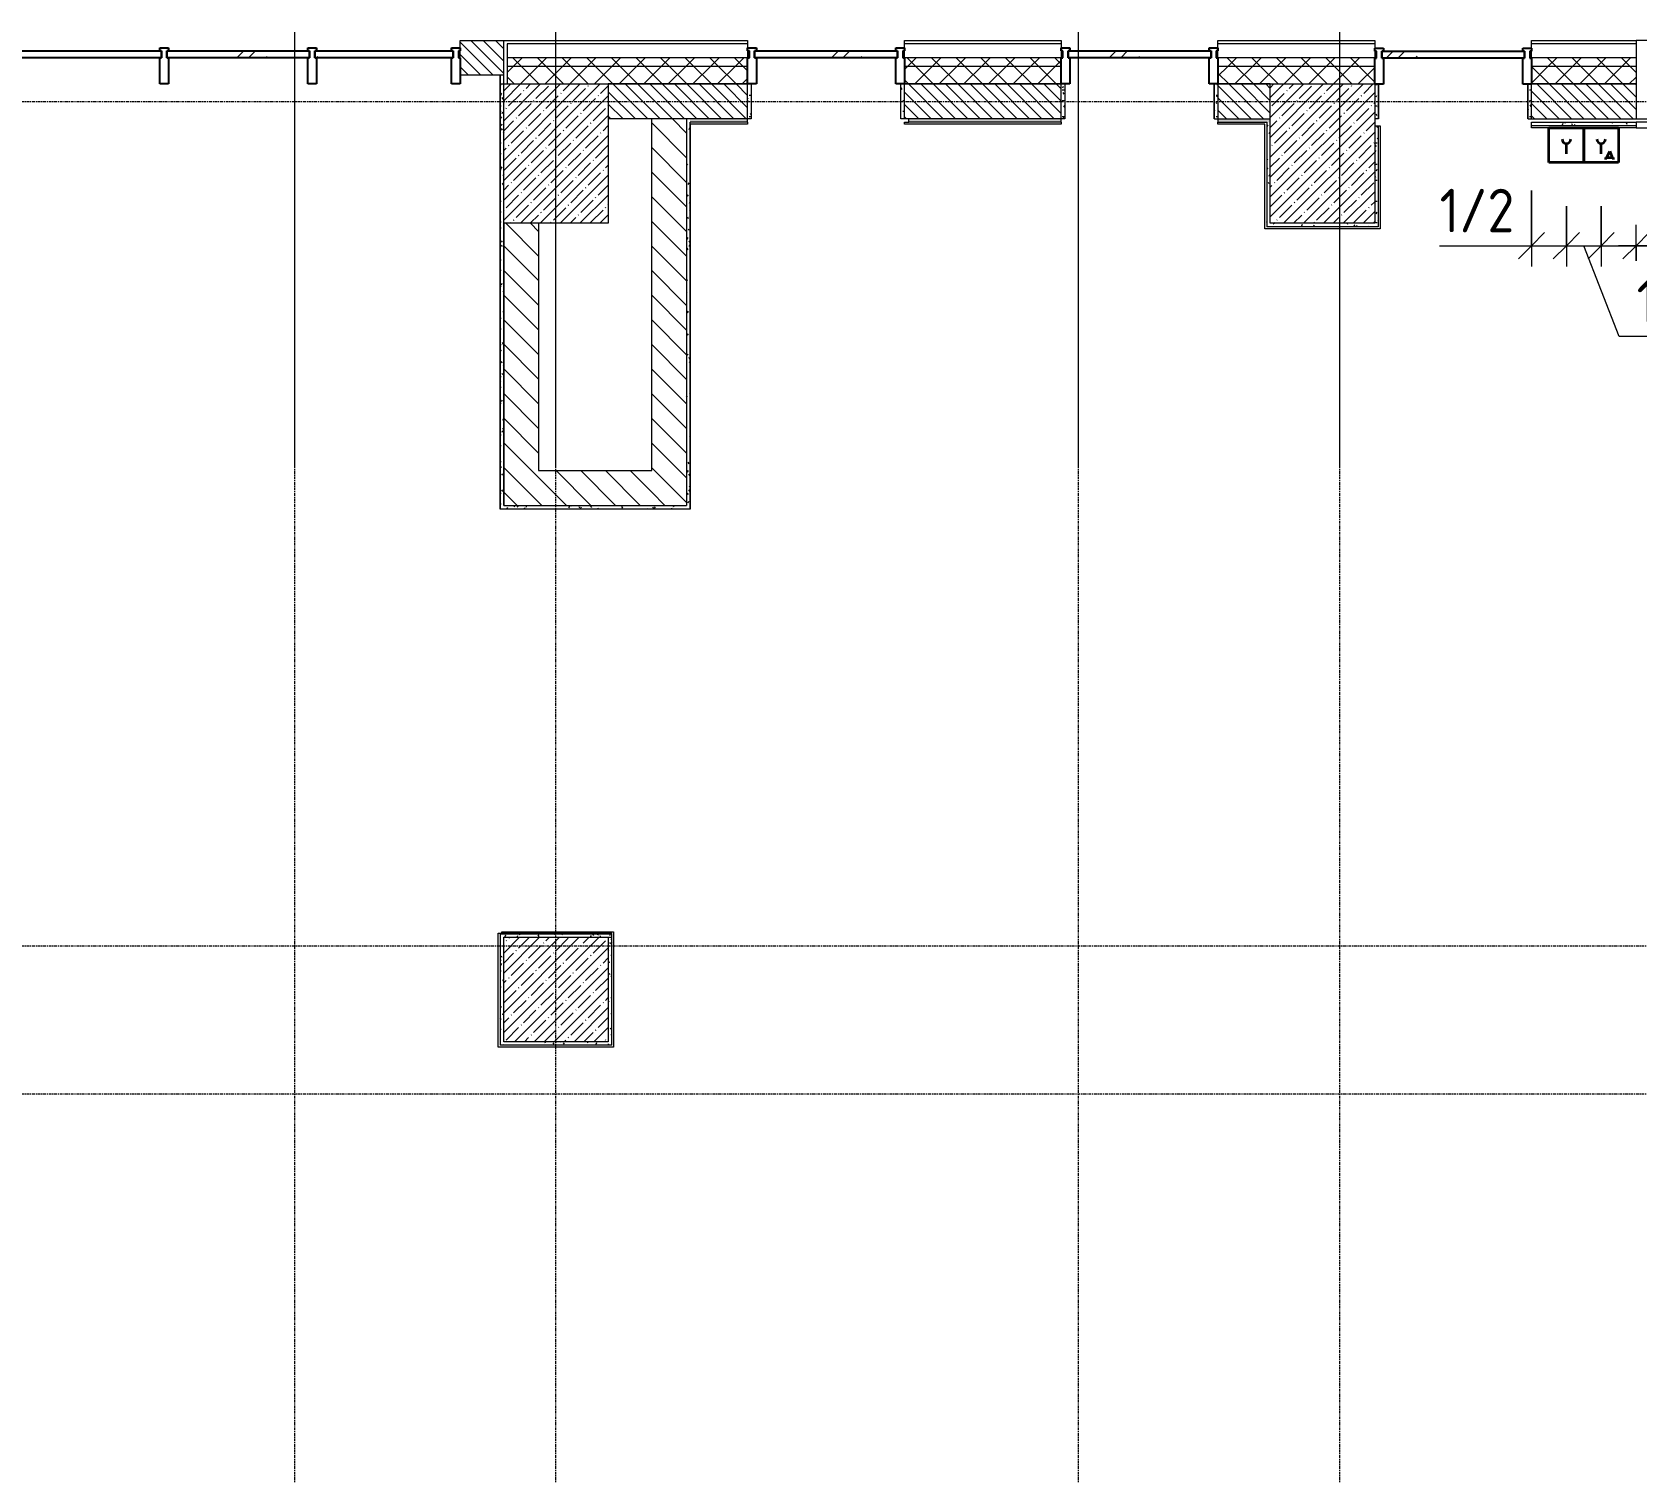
# Model space of a CAD drawing. Header units: millimetres. Extents: x 1311 to 195818, y -8553 to 29000.
# Drawn here: x 20448 to 29661, y 19124 to 27398 of the extents above; entities that cross this region are included whole.
import ezdxf

# ---------------------------------------------------------------- set-up
doc = ezdxf.new("R2010")
doc.units = ezdxf.units.MM
doc.linetypes.add('Осевая', pattern=[31.75, 6.35, -4.7625, 15.875, -4.7625])
for name, color, linetype, lineweight in [('A-ANNO-DIMS', 7, 'Continuous', 9), ('A-ANNO-DIMS-100', 7, 'Continuous', 9), ('A-DETL-5', 7, 'Continuous', 35), ('A-GLAZ-CURT', 7, 'Continuous', 9), ('A-GLAZ-CURT-1', 7, 'Continuous', 25), ('A-GLAZ-CWMG', 7, 'Continuous', 9), ('A-GLAZ-CWMG-1', 7, 'Continuous', 25), ('A-WALL', 7, 'Continuous', 9), ('I-WALL', 7, 'Continuous', 9), ('S-COLS', 7, 'Continuous', 9), ('Оси', 7, 'Continuous', 9), ('Оси-2', 7, 'Осевая', 9)]:
    doc.layers.add(name, color=color, linetype=linetype, lineweight=lineweight)
for name, color, linetype, lineweight, true_color in [('A-WALL-1', 7, 'Continuous', 9, 0x3c3c3c), ('A-WALL-2', 7, 'Continuous', 9, 0x535353), ('A-WALL-FNSH-1', 7, 'Continuous', 9, 0x3c3c3c), ('I-WALL-1', 7, 'Continuous', 9, 0x535353), ('S-COLS-1', 9, 'Continuous', 9, 0x808080), ('S-COLS-2', 7, 'Continuous', 9, 0x3c3c3c)]:
    doc.layers.add(name, color=color, linetype=linetype, lineweight=lineweight, true_color=true_color)
doc.styles.add('ISOCPEUR', font='isocpeur.ttf', dxfattribs={"width": 0.9, "height": 250})
doc.dimstyles.new('ISO-2_5_0_9К_БОЛЬШОЙ_1', dxfattribs={"dimscale": 304.8, "dimtxt": 248.995294, "dimasz": 0.492126, "dimexe": 0.393701, "dimexo": 0.984252, "dimgap": 0, "dimtad": 1, "dimdec": 0, "dimrnd": 10, "dimzin": 0, "dimdsep": 46, "dimtxsty": 'ISOCPEUR', "dimblk1": 'OBLIQUE', "dimblk2": 'OBLIQUE', "dimsah": 1, "dimcen": 0.09, "dimdle": 0.393701, "dimazin": 0, "dimtfac": 1, "dimtdec": 4, "dimtix": 1, "dimtmove": 1, "dimatfit": 3, "dimfxl": 1, "dimtvp": 1, "dimtolj": 1, "dimtzin": 0, "dimarcsym": 2})
pattern_1 = [(135, (9445.765, 0), (-35.35534, -35.35534), [])]
pattern_2 = [(135, (9445.76, 0), (-70.71068, -70.71068), [])]
pattern_3 = [(45, (9445.76, 0), (-70.71068, 70.71068), []), (135, (9445.76, 0), (-70.71068, -70.71068), [])]
pattern_4 = [(0, (9445.765, 0), (121.92, 30.48), [10.058, -81.382, 10.058, -81.382, -487.68]), (0, (9445.765, 0), (121.92, 30.48), [-182.88, 10.058, -172.822, 10.058, -81.382, -213.36]), (0, (9445.765, 0), (121.92, 30.48), [-457.2, 10.058, -50.902, 10.058, -142.342]), (120, (9491.485, 15.24), (-87.356454, 90.345817), [10.058, -81.382, 10.058, -81.382, -487.68]), (120, (9491.485, 15.24), (-87.356454, 90.345817), [-182.88, 10.058, -172.822, 10.058, -81.382, -213.36]), (120, (9491.485, 15.24), (-87.356454, 90.345817), [-457.2, 10.058, -50.902, 10.058, -142.342]), (240, (9506.725, 76.2), (-34.563546, -120.825817), [10.058, -81.382, 10.058, -81.382, -487.68]), (240, (9506.725, 76.2), (-34.563546, -120.825817), [-182.88, 10.058, -172.822, 10.058, -81.382, -213.36]), (240, (9506.725, 76.2), (-34.563546, -120.825817), [-457.2, 10.058, -50.902, 10.058, -142.342])]

# ---------------------------------------------------------------- blocks, each defined once
blk = doc.blocks.new('BSC_Колонна _Прямоугольная - 600х800-24078684-Сводный план потолков 1 этажа в осях 1-12')
at = {"layer": 'S-COLS-1'}
h = blk.add_hatch(dxfattribs=at)
h.set_pattern_fill('FP_5', color=256, style=0, pattern_type=2)
h.set_pattern_definition([(45, (-14010, -26700), (-57.02463, 57.02463), []), (45, (-13952.975, -26700), (-57.02463, 57.02463), [100.806, -20.161, 3.353, -16.808])])
h.paths.add_polyline_path([(300, -400), (300, 400), (-300, 400), (-300, -400)])
at = {"layer": 'S-COLS-2'}
for p, q in [((-300, 400), (300, 400)), ((-300, -400), (-300, 400)), ((300, 400), (300, -400)), ((300, -400), (-300, -400))]:
    blk.add_line(p, q, dxfattribs=at)
blk = doc.blocks.new('BSC_Колонна _Прямоугольная - 600х600-V4-Сводный план потолков 1 этажа в осях 1-12')
at = {"layer": 'S-COLS-1'}
h = blk.add_hatch(dxfattribs=at)
h.set_pattern_fill('FP_9', color=256, style=0, pattern_type=2)
h.set_pattern_definition([(45, (-14010, -21900), (-57.02463, 57.02463), []), (45, (-13952.975, -21900), (-57.02463, 57.02463), [100.806, -20.161, 3.353, -16.808])])
h.paths.add_polyline_path([(300, -300), (300, 300), (-300, 300), (-300, -300)])
at = {"layer": 'S-COLS-2'}
for p, q in [((-300, 300), (300, 300)), ((-300, -300), (-300, 300)), ((300, 300), (300, -300)), ((300, -300), (-300, -300))]:
    blk.add_line(p, q, dxfattribs=at)
blk = doc.blocks.new('Системная панель - Стекло - 40мм-22856102-Сводный план потолков 1 этажа в осях 1-12')
at = {"layer": 'A-GLAZ-CURT'}
h = blk.add_hatch(dxfattribs=at)
h.set_pattern_fill('FP_13', color=256, style=0, pattern_type=2)
h.set_pattern_definition([(45, (-17460.26, -27190), (-282.8427, 282.8427), [200, -600]), (45, (-17660.26, -27290), (-282.8427, 282.8427), [600, -200]), (45, (-17260.26, -27390), (-282.8427, 282.8427), [200, -600])])
h.paths.add_polyline_path([(410, -40), (410, 0), (-410, 0), (-410, -40), (-311.6, -40)])
at = {"layer": 'A-GLAZ-CURT-1'}
for p, q in [((-410, -40), (-410, 0)), ((-410, 0), (410, 0)), ((410, 0), (410, -40)), ((410, -40), (-410, -40))]:
    blk.add_line(p, q, dxfattribs=at)
blk = doc.blocks.new('Прямоугольный импост - Импост структурный с накладкой - 190мм-22856094-Сводный план потолков 1 этажа в осях 1-12')
at = {"layer": 'A-GLAZ-CWMG-1'}
for p, q in [((0, 190), (-50, 190)), ((-50, 190), (-50, 40)), ((0, 40), (0, 190)), ((-50, 40), (-40, 40)), ((-40, 0), (-50, 0)), ((-50, 0), (-50, -17)), ((-40, 40), (-40, 0)), ((-10, 0), (-10, 40)), ((-10, 40), (0, 40)), ((0, 0), (-10, 0)), ((0, -17), (0, 0)), ((-50, -17), (0, -17))]:
    blk.add_line(p, q, dxfattribs=at)
blk = doc.blocks.new('Системная панель - Стекло - 40мм-V8-Сводный план потолков 1 этажа в осях 1-12')
at = {"layer": 'A-GLAZ-CURT'}
h = blk.add_hatch(dxfattribs=at)
h.set_pattern_fill('FP_14', color=256, style=0, pattern_type=2)
h.set_pattern_definition([(45, (-19260.26, -27188.3), (-282.8427, 282.8427), [200, -600]), (45, (-19460.26, -27288.3), (-282.8427, 282.8427), [600, -200]), (45, (-19060.26, -27388.3), (-282.8427, 282.8427), [200, -600])])
h.paths.add_polyline_path([(410, -40), (410, 0), (-410, 0), (-410, -40)])
at = {"layer": 'A-GLAZ-CURT-1'}
for p, q in [((-410, -40), (-410, 0)), ((-410, 0), (410, 0)), ((410, 0), (410, -40)), ((410, -40), (-410, -40))]:
    blk.add_line(p, q, dxfattribs=at)
blk = doc.blocks.new('Прямоугольный импост - Импост структурный с накладкой - 190мм-V9-Сводный план потолков 1 этажа в осях 1-12')
at = {"layer": 'A-GLAZ-CWMG-1'}
for p, q in [((0, 190), (-50, 190)), ((-50, 190), (-50, 40)), ((0, 40), (0, 190)), ((-50, 40), (-40, 40)), ((-40, 0), (-50, 0)), ((-50, 0), (-50, -17)), ((-40, 40), (-40, 0)), ((-10, 0), (-10, 40)), ((-10, 40), (0, 40)), ((0, 0), (-10, 0)), ((0, -17), (0, 0)), ((-50, -17), (0, -17))]:
    blk.add_line(p, q, dxfattribs=at)
blk = doc.blocks.new('Системная панель - Стекло - 40мм-22856068-Сводный план потолков 1 этажа в осях 1-12')
at = {"layer": 'A-GLAZ-CURT'}
h = blk.add_hatch(dxfattribs=at)
h.set_pattern_fill('FP_26', color=256, style=0, pattern_type=2)
h.set_pattern_definition([(45, (-11435.13, -27190), (-282.8427, 282.8427), [200, -600]), (45, (-11635.13, -27290), (-282.8427, 282.8427), [600, -200]), (45, (-11235.13, -27390), (-282.8427, 282.8427), [200, -600])])
h.paths.add_polyline_path([(410.1, -40), (410.1, 0), (-410.1, 0), (-410.1, -40)])
at = {"layer": 'A-GLAZ-CURT-1'}
for p, q in [((-410.1, -40), (-410.1, 0)), ((-410.1, 0), (410.1, 0)), ((410.1, -40), (-410.1, -40)), ((410.1, 0), (410.1, -40))]:
    blk.add_line(p, q, dxfattribs=at)
blk = doc.blocks.new('Системная панель - Стекло - 40мм-V13-Сводный план потолков 1 этажа в осях 1-12')
at = {"layer": 'A-GLAZ-CURT'}
h = blk.add_hatch(dxfattribs=at)
h.set_pattern_fill('FP_27', color=256, style=0, pattern_type=2)
h.set_pattern_definition([(45, (-12285.26, -27190), (-282.8427, 282.8427), [200, -600]), (45, (-12485.26, -27290), (-282.8427, 282.8427), [600, -200]), (45, (-12085.26, -27390), (-282.8427, 282.8427), [200, -600])])
h.paths.add_polyline_path([(410, -40), (410, 0), (-410, 0), (-410, -40)])
at = {"layer": 'A-GLAZ-CURT-1'}
for p, q in [((-410, -40), (-410, 0)), ((-410, 0), (410, 0)), ((410, -40), (-410, -40)), ((410, 0), (410, -40))]:
    blk.add_line(p, q, dxfattribs=at)
blk = doc.blocks.new('Системная панель - Стекло - 40мм-V14-Сводный план потолков 1 этажа в осях 1-12')
at = {"layer": 'A-GLAZ-CURT'}
h = blk.add_hatch(dxfattribs=at)
h.set_pattern_fill('FP_28', color=256, style=0, pattern_type=2)
h.set_pattern_definition([(45, (-13122.76, -27190), (-282.8427, 282.8427), [200, -600]), (45, (-13322.76, -27290), (-282.8427, 282.8427), [600, -200]), (45, (-12922.76, -27390), (-282.8427, 282.8427), [200, -600])])
h.paths.add_polyline_path([(-397.5, -40), (397.5, -40), (397.5, 0), (-397.5, 0)])
at = {"layer": 'A-GLAZ-CURT-1'}
for p, q in [((-397.5, -40), (-397.5, 0)), ((-397.5, 0), (397.5, 0)), ((397.5, 0), (397.5, -40)), ((397.5, -40), (-397.5, -40))]:
    blk.add_line(p, q, dxfattribs=at)
blk = doc.blocks.new('Прямоугольный импост - Импост структурный с накладкой - 190мм-20153711-Сводный план потолков 1 этажа в осях 1-12')
at = {"layer": 'A-GLAZ-CWMG-1'}
for p, q in [((0, 190), (-50, 190)), ((-50, 190), (-50, 40)), ((0, 40), (0, 190)), ((-50, 40), (-40, 40)), ((-40, 0), (-50, 0)), ((-50, 0), (-50, -17)), ((-40, 40), (-40, 0)), ((-10, 0), (-10, 40)), ((-10, 40), (0, 40)), ((0, 0), (-10, 0)), ((0, -17), (0, 0)), ((-50, -17), (0, -17))]:
    blk.add_line(p, q, dxfattribs=at)
blk = doc.blocks.new('Прямоугольный импост - Импост структурный с накладкой - 190мм-20153693-Сводный план потолков 1 этажа в осях 1-12')
at = {"layer": 'A-GLAZ-CWMG-1'}
for p, q in [((25, 190), (-25, 190)), ((-25, 190), (-25, 40)), ((25, 40), (25, 190)), ((-25, 40), (-15, 40)), ((-15, 0), (-25, 0)), ((-25, 0), (-25, -17)), ((-15, 40), (-15, 0)), ((15, 0), (15, 40)), ((15, 40), (25, 40)), ((25, 0), (15, 0)), ((25, -17), (25, 0)), ((-25, -17), (25, -17))]:
    blk.add_line(p, q, dxfattribs=at)
blk = doc.blocks.new('Прямоугольный импост - Импост структурный с накладкой - 190мм-22856098-Сводный план потолков 1 этажа в осях 1-12')
at = {"layer": 'A-GLAZ-CWMG-1'}
for p, q in [((-50, 40), (-50, 190)), ((-50, 190), (0, 190)), ((0, 190), (0, 40)), ((-40, 40), (-50, 40)), ((-50, 0), (-40, 0)), ((-50, -17), (-50, 0)), ((-40, 0), (-40, 40)), ((0, 40), (-10, 40)), ((-10, 40), (-10, 0)), ((-10, 0), (0, 0)), ((0, 0), (0, -17)), ((0, -17), (-50, -17))]:
    blk.add_line(p, q, dxfattribs=at)
blk = doc.blocks.new('Прямоугольный импост - Импост структурный с накладкой - 190мм-V25-Сводный план потолков 1 этажа в осях 1-12')
at = {"layer": 'A-GLAZ-CWMG-1'}
for p, q in [((-50, 40), (-50, 190)), ((-50, 190), (0, 190)), ((0, 188.3), (0, 40)), ((-40, 40), (-50, 40)), ((-50, 0), (-40, 0)), ((-50, -17), (-50, 0)), ((-40, 0), (-40, 40)), ((0, 40), (-10, 40)), ((-10, 40), (-10, 0)), ((-10, 0), (0, 0)), ((0, 0), (0, -17)), ((0, -17), (-50, -17))]:
    blk.add_line(p, q, dxfattribs=at)
blk = doc.blocks.new('BSC_Колонна _Прямоугольная - 600х800-V47-Сводный план потолков 1 этажа в осях 1-12')
at = {"layer": 'S-COLS-1'}
h = blk.add_hatch(dxfattribs=at)
h.set_pattern_fill('FP_69', color=256, style=0, pattern_type=2)
h.set_pattern_definition([(45, (-18410.26, -26700), (-57.02463, 57.02463), []), (45, (-18353.23, -26700), (-57.02463, 57.02463), [100.806, -20.161, 3.353, -16.808])])
h.paths.add_polyline_path([(-93.7, -400), (300, -400), (300, 400), (-300, 400), (-300, -400)])
at = {"layer": 'S-COLS-2'}
for p, q in [((-300, 400), (300, 400)), ((-300, -400), (-300, 400)), ((300, 400), (300, -400)), ((300, -400), (-300, -400))]:
    blk.add_line(p, q, dxfattribs=at)
blk = doc.blocks.new('Системная панель - Стекло - 40мм-V57-Сводный план потолков 1 этажа в осях 1-12')
at = {"layer": 'A-GLAZ-CURT'}
h = blk.add_hatch(dxfattribs=at)
h.set_pattern_fill('FP_78', color=256, style=0, pattern_type=2)
h.set_pattern_definition([(45, (-15660.26, -27190), (-282.8427, 282.8427), [200, -600]), (45, (-15860.26, -27290), (-282.8427, 282.8427), [600, -200]), (45, (-15460.26, -27390), (-282.8427, 282.8427), [200, -600])])
h.paths.add_polyline_path([(410, -40), (410, 0), (-410, 0), (-410, -40), (220.6, -40)])
at = {"layer": 'A-GLAZ-CURT-1'}
for p, q in [((-410, -40), (-410, 0)), ((-410, 0), (410, 0)), ((410, 0), (410, -40)), ((410, -40), (-410, -40))]:
    blk.add_line(p, q, dxfattribs=at)
blk = doc.blocks.new('DIMBLOCK76-Сводный план потолков 1 этажа в осях 1-12')
at = {"layer": 'A-ANNO-DIMS-100'}
for p, q in [((29056, 26488.3), (29056, 26051.5)), ((29056, 26171.5), (29056, 26488.3)), ((29255.9, 26399), (29255.9, 26051.5)), ((29255.9, 26171.5), (29255.9, 26399)), ((28528.5, 26171.5), (29059.4, 26171.5)), ((28936, 26171.5), (29255.9, 26171.5)), ((29059.4, 26171.5), (29156, 26171.5))]:
    blk.add_line(p, q, dxfattribs=at)
at = {"layer": 'A-ANNO-DIMS-100', "lineweight": 20}
for p, q in [((29056, 26171.5), (28981, 26096.5)), ((29056, 26171.5), (29131, 26246.5)), ((29255.9, 26171.5), (29180.9, 26096.5)), ((29255.9, 26171.5), (29330.9, 26246.5))]:
    blk.add_line(p, q, dxfattribs=at)
at = {"layer": 'A-ANNO-DIMS-100', "color": 0, "insert": (28528.5, 26498.2), "char_height": 250, "width": 517.144, "attachment_point": 1, "line_spacing_factor": 1.149209, "style": 'ISOCPEUR'}
blk.add_mtext('1/2', dxfattribs=at)
blk = doc.blocks.new('_Oblique')
at = {"color": 0, "linetype": 'ByBlock', "lineweight": -2}
blk.add_line((-0.5, -0.5), (0.5, 0.5), dxfattribs=at)
blk = doc.blocks.new('DIMBLOCK77-Сводный план потолков 1 этажа в осях 1-12')
at = {"layer": 'A-ANNO-DIMS-100'}
for p, q in [((29255.9, 26399), (29255.9, 26051.5)), ((29255.9, 26171.5), (29255.9, 26399)), ((29455.9, 26399), (29455.9, 26051.5)), ((29455.9, 26171.5), (29455.9, 26399)), ((29255.9, 26171.5), (29455.9, 26171.5)), ((29559.6, 25650.6), (29355.9, 26171.5)), ((30090.6, 25650.6), (29559.6, 25650.6))]:
    blk.add_line(p, q, dxfattribs=at)
at = {"layer": 'A-ANNO-DIMS-100', "lineweight": 20}
for p, q in [((29255.9, 26171.5), (29180.9, 26096.5)), ((29255.9, 26171.5), (29330.9, 26246.5)), ((29455.9, 26171.5), (29380.9, 26096.5)), ((29455.9, 26171.5), (29530.9, 26246.5))]:
    blk.add_line(p, q, dxfattribs=at)
at = {"layer": 'A-ANNO-DIMS-100', "color": 0, "insert": (29659.6, 25977.2), "char_height": 250, "width": 517.144, "attachment_point": 1, "line_spacing_factor": 1.149209, "style": 'ISOCPEUR'}
blk.add_mtext('1/2', dxfattribs=at)
blk = doc.blocks.new('DIMBLOCK78-Сводный план потолков 1 этажа в осях 1-12')
at = {"layer": 'A-ANNO-DIMS-100'}
for p, q in [((29455.9, 26399), (29455.9, 26051.5)), ((29455.9, 26171.5), (29455.9, 26399)), ((29655.8, 26085), (29655.8, 26291.5)), ((29455.9, 26171.5), (29775.8, 26171.5)), ((29691.1, 26171.5), (29555.8, 26171.5)), ((29655.8, 26171.5), (29655.8, 26085)), ((30222, 26171.5), (29691.1, 26171.5))]:
    blk.add_line(p, q, dxfattribs=at)
at = {"layer": 'A-ANNO-DIMS-100', "lineweight": 20}
for p, q in [((29455.9, 26171.5), (29380.9, 26096.5)), ((29455.9, 26171.5), (29530.9, 26246.5)), ((29655.8, 26171.5), (29580.8, 26096.5)), ((29655.8, 26171.5), (29730.8, 26246.5))]:
    blk.add_line(p, q, dxfattribs=at)
at = {"layer": 'A-ANNO-DIMS-100', "color": 0, "insert": (29791.1, 26498.2), "char_height": 250, "width": 517.144, "attachment_point": 1, "line_spacing_factor": 1.149209, "style": 'ISOCPEUR'}
blk.add_mtext('1/2', dxfattribs=at)

msp = doc.modelspace()

# ---------------------------------------------------------------- hatches: boundary and pattern name
at = {"layer": 'A-WALL'}
h = msp.add_hatch(dxfattribs=at)
h.set_pattern_fill('FP_31', color=256, style=0, pattern_type=2)
h.set_pattern_definition(pattern_1)
h.paths.add_polyline_path([(23155.8, 27150), (23155.8, 27350), (22906, 27350), (22906, 27150), (23148.1, 27150)])
h.paths.add_polyline_path([(13555.8, 27150), (13555.8, 27350), (13505.8, 27350), (13505.8, 27150)])
h = msp.add_hatch(dxfattribs=at)
h.set_pattern_fill('FP_6', color=256, style=0, pattern_type=2)
h.set_pattern_definition(pattern_3)
h.paths.add_polyline_path([(41934.2, 27200), (43205.8, 27200), (43205.8, 27250), (41355.8, 27250), (41355.8, 27200)])
h.paths.add_polyline_path([(40255.8, 27200), (40255.8, 27250), (31355.8, 27250), (31355.8, 27200), (39255.8, 27200)])
h.paths.add_polyline_path([(29655.8, 27200), (29655.8, 27250), (29056, 27250), (29056, 27200)])
h.paths.add_polyline_path([(27556, 27200), (28156, 27200), (28156, 27250), (27256, 27250), (27256, 27200)])
h.paths.add_polyline_path([(25456, 27200), (26356, 27200), (26356, 27250), (25456, 27250)])
h.paths.add_polyline_path([(23958.7, 27200), (24556, 27200), (24556, 27250), (23175.8, 27250), (23175.8, 27200), (23755.8, 27200)])
h = msp.add_hatch(dxfattribs=at)
h.set_pattern_fill('FP_6', color=256, style=0, pattern_type=2)
h.set_pattern_definition(pattern_3)
h.paths.add_polyline_path([(43155.8, 27100), (43155.8, 27200), (41355.8, 27200), (41355.8, 27100), (43055.8, 27100)])
h.paths.add_polyline_path([(37905.2, 27100), (40255.8, 27100), (40255.8, 27200), (31355.8, 27200), (31355.8, 27100), (35855.8, 27100)])
h.paths.add_polyline_path([(29655.8, 27100), (29655.8, 27200), (29056, 27200), (29056, 27100)])
h.paths.add_polyline_path([(27762.3, 27100), (28156, 27100), (28156, 27200), (27256, 27200), (27256, 27100), (27556, 27100)])
h.paths.add_polyline_path([(25456, 27100), (26356, 27100), (26356, 27200), (25456, 27200)])
h.paths.add_polyline_path([(24556, 27100), (24556, 27200), (23175.8, 27200), (23175.8, 27100), (24205.8, 27100)])
h = msp.add_hatch(dxfattribs=at)
h.set_pattern_fill('FP_31', color=256, style=0, pattern_type=2)
h.set_pattern_definition(pattern_1)
h.paths.add_polyline_path([(29056, 26900), (29655.8, 26900), (29655.8, 27100), (29056, 27100)])
h.paths.add_polyline_path([(26356, 26900), (26356, 27100), (25456, 27100), (25456, 26900), (25481, 26900)])
h.paths.add_polyline_path([(27256, 26900), (27556, 26900), (27556, 27100), (27256, 27100)])
h.paths.add_polyline_path([(24205.8, 26900), (24556, 26900), (24556, 27100), (23755.8, 27100), (23755.8, 26900), (24005.8, 26900)])
at = {"layer": 'I-WALL'}
h = msp.add_hatch(dxfattribs=at)
h.set_pattern_fill('FP_84', color=256, style=0, pattern_type=2)
h.set_pattern_definition(pattern_4)
h.paths.add_polyline_path([(23135.8, 24660), (23155.8, 24660), (23155.8, 27100), (23135.8, 27100), (23135.8, 24855.8)])
h = msp.add_hatch(dxfattribs=at)
h.set_pattern_fill('FP_84', color=256, style=0, pattern_type=2)
h.set_pattern_definition(pattern_4)
h.paths.add_polyline_path([(24576, 26900), (24576, 27100), (24556, 27100), (24556, 26900)])
h = msp.add_hatch(dxfattribs=at)
h.set_pattern_fill('FP_84', color=256, style=0, pattern_type=2)
h.set_pattern_definition(pattern_4)
h.paths.add_polyline_path([(25456, 26900), (25456, 27100), (25436, 27100), (25436, 26900)])
h = msp.add_hatch(dxfattribs=at)
h.set_pattern_fill('FP_84', color=256, style=0, pattern_type=2)
h.set_pattern_definition(pattern_4)
h.paths.add_polyline_path([(26366, 26900), (26376, 26900), (26376, 27100), (26356, 27100), (26356, 26900)])
h = msp.add_hatch(dxfattribs=at)
h.set_pattern_fill('FP_84', color=256, style=0, pattern_type=2)
h.set_pattern_definition(pattern_4)
h.paths.add_polyline_path([(27256, 26900), (27256, 27100), (27236, 27100), (27236, 26900)])
h = msp.add_hatch(dxfattribs=at)
h.set_pattern_fill('FP_84', color=256, style=0, pattern_type=2)
h.set_pattern_definition(pattern_4)
h.paths.add_polyline_path([(28156, 26900), (28176, 26900), (28176, 27098.3), (28156, 27098.3)])
h = msp.add_hatch(dxfattribs=at)
h.set_pattern_fill('FP_84', color=256, style=0, pattern_type=2)
h.set_pattern_definition(pattern_4)
h.paths.add_polyline_path([(29056, 26900), (29056, 27098.3), (29036, 27098.3), (29036, 26900)])
h = msp.add_hatch(dxfattribs=at)
h.set_pattern_fill('FP_18', color=256, style=0, pattern_type=2)
h.set_pattern_definition(pattern_2)
h.paths.add_polyline_path([(24205.8, 24680), (24205.8, 26900), (24005.8, 26900), (24005.8, 24680)])
h = msp.add_hatch(dxfattribs=at)
h.set_pattern_fill('FP_84', color=256, style=0, pattern_type=2)
h.set_pattern_definition(pattern_4)
h.paths.add_polyline_path([(24205.8, 24680), (24225.8, 24680), (24225.8, 26900), (24205.8, 26900), (24205.8, 24855.8)])
h = msp.add_hatch(dxfattribs=at)
h.set_pattern_fill('FP_84', color=256, style=0, pattern_type=2)
h.set_pattern_definition(pattern_4)
h.paths.add_polyline_path([(27536, 26880), (27556, 26880), (27556, 26900), (27256, 26900), (27256, 26880), (27525, 26880)])
h.paths.add_polyline_path([(26356, 26880), (26356, 26900), (25481, 26900), (25481, 26880)])
h.paths.add_polyline_path([(24556, 26880), (24556, 26900), (24225.8, 26900), (24225.8, 26880), (24252.8, 26880)])
h = msp.add_hatch(dxfattribs=at)
h.set_pattern_fill('FP_84', color=256, style=0, pattern_type=2)
h.set_pattern_definition(pattern_4)
h.paths.add_polyline_path([(27556, 26280), (27556, 26880), (27536, 26880), (27536, 26280)])
h = msp.add_hatch(dxfattribs=at)
h.set_pattern_fill('FP_84', color=256, style=0, pattern_type=2)
h.set_pattern_definition(pattern_4)
h.paths.add_polyline_path([(28156, 26300), (28176, 26300), (28176, 26860), (28156, 26860), (28156, 26713)])
h = msp.add_hatch(dxfattribs=at)
h.set_pattern_fill('FP_84', color=256, style=0, pattern_type=2)
h.set_pattern_definition(pattern_4)
h.paths.add_polyline_path([(29655.8, 26860), (29655.8, 26880), (29056, 26880), (29056, 26860)])
h = msp.add_hatch(dxfattribs=at)
h.set_pattern_fill('FP_18', color=256, style=0, pattern_type=2)
h.set_pattern_definition(pattern_2)
h.paths.add_polyline_path([(23356, 24680), (23356, 26300), (23156, 26300), (23156, 24680)])
h = msp.add_hatch(dxfattribs=at)
h.set_pattern_fill('FP_84', color=256, style=0, pattern_type=2)
h.set_pattern_definition(pattern_4)
h.paths.add_polyline_path([(28156, 26280), (28176, 26280), (28176, 26300), (27556, 26300), (27556, 26280), (27762.3, 26280)])
h = msp.add_hatch(dxfattribs=at)
h.set_pattern_fill('FP_18', color=256, style=0, pattern_type=2)
h.set_pattern_definition(pattern_2)
h.paths.add_polyline_path([(23356, 24680), (24005.8, 24680), (24005.8, 24880), (23356, 24880), (23356, 24855.8)])
h = msp.add_hatch(dxfattribs=at)
h.set_pattern_fill('FP_84', color=256, style=0, pattern_type=2)
h.set_pattern_definition(pattern_4)
h.paths.add_polyline_path([(23156, 24660), (24225.8, 24660), (24225.8, 24680), (23155.8, 24680), (23155.9, 24660)])
h = msp.add_hatch(dxfattribs=at)
h.set_pattern_fill('FP_84', color=256, style=0, pattern_type=2)
h.set_pattern_definition(pattern_4)
h.paths.add_polyline_path([(23155.8, 22200), (23755.8, 22200), (23755.8, 22220), (23135.8, 22220), (23135.8, 22200)])
h = msp.add_hatch(dxfattribs=at)
h.set_pattern_fill('FP_84', color=256, style=0, pattern_type=2)
h.set_pattern_definition(pattern_4)
h.paths.add_polyline_path([(23775.8, 21600), (23775.8, 22220), (23755.8, 22220), (23755.8, 21600)])
h = msp.add_hatch(dxfattribs=at)
h.set_pattern_fill('FP_84', color=256, style=0, pattern_type=2)
h.set_pattern_definition(pattern_4)
h.paths.add_polyline_path([(23135.8, 21580), (23155.8, 21580), (23155.8, 22200), (23135.8, 22200)])
h = msp.add_hatch(dxfattribs=at)
h.set_pattern_fill('FP_84', color=256, style=0, pattern_type=2)
h.set_pattern_definition(pattern_4)
h.paths.add_polyline_path([(23775.8, 21580), (23775.8, 21600), (23155.8, 21600), (23156.4, 21580), (23755.8, 21580)])

# ---------------------------------------------------------------- linework, layer by layer
at = {"layer": 'A-DETL-5'}
for p, q in [((29155.9, 26849), (29355.9, 26849)), ((29155.9, 26649), (29155.9, 26849)), ((29355.9, 26849), (29355.9, 26649)), ((29355.9, 26849), (29555.9, 26849)), ((29355.9, 26649), (29355.9, 26849)), ((29555.9, 26849), (29555.9, 26649)), ((29255.9, 26699), (29255.9, 26759)), ((29455.9, 26699), (29455.9, 26759)), ((29355.9, 26649), (29155.9, 26649)), ((29555.9, 26649), (29355.9, 26649)), ((29483.2, 26667.2), (29483.2, 26677.2)), ((29483.2, 26677.2), (29524.1, 26677.2)), ((29489.1, 26677.2), (29506, 26713.5)), ((29506, 26713.5), (29519.1, 26677.2)), ((29524.1, 26677.2), (29524.1, 26667.2))]:
    msp.add_line(p, q, dxfattribs=at)
for centre in [(29255.9, 26784), (29455.9, 26784)]:
    msp.add_arc(centre, 25, 180, 0, dxfattribs=at)
at = {"layer": 'A-WALL'}
for p, q in [((24556, 27330), (23175.8, 27330)), ((23175.8, 27330), (23175.8, 27100)), ((26356, 27330), (25456, 27330)), ((28156, 27330), (27256, 27330)), ((29655.8, 27330), (29056, 27330)), ((24556, 27250), (23175.8, 27250)), ((24556, 27200), (23175.8, 27200)), ((26356, 27250), (25456, 27250)), ((26356, 27200), (25456, 27200)), ((28156, 27250), (27256, 27250)), ((28156, 27200), (27256, 27200)), ((29655.8, 27250), (29056, 27250)), ((29655.8, 27200), (29056, 27200)), ((24556, 27100), (23755.8, 27100)), ((23755.8, 27100), (24576, 27100)), ((25436, 27100), (26376, 27100)), ((26356, 27100), (25456, 27100)), ((27236, 27100), (27556, 27100)), ((27556, 27100), (27256, 27100)), ((29036, 27100), (29655.8, 27100)), ((29655.8, 27100), (29056, 27100)), ((24576, 26900), (23755.8, 26900)), ((24556, 26880), (24225.8, 26880)), ((24225.8, 24680), (24225.8, 26880)), ((24225.8, 26869), (24226.8, 26869)), ((26376, 26900), (25436, 26900)), ((26356, 26880), (25481, 26880)), ((27236, 26900), (27556, 26900)), ((27256, 26880), (27536, 26880)), ((27525, 26880), (27536, 26880)), ((27536, 26880), (27536, 26880)), ((27536, 26880), (27536, 26280)), ((29655.8, 26860), (29056, 26860))]:
    msp.add_line(p, q, dxfattribs=at)
at = {"layer": 'A-WALL-1'}
for p, q in [((22906, 27350), (23155.8, 27350)), ((22906, 27150), (22906, 27350)), ((24556, 27330), (24556, 27100)), ((25456, 27100), (25456, 27330)), ((26356, 27330), (26356, 27100)), ((27256, 27100), (27256, 27330)), ((28156, 27330), (28156, 27100)), ((29056, 27100), (29056, 27330)), ((29655.8, 27330), (29655.8, 27100)), ((23155.8, 27150), (22906, 27150)), ((23135.8, 27100), (23155.8, 27100)), ((24556, 26880), (24556, 27100)), ((24576, 27100), (24576, 26900)), ((25436, 26900), (25436, 27100)), ((25456, 26900), (25456, 27100)), ((26356, 26880), (26356, 27100)), ((26376, 27100), (26376, 26900)), ((27236, 26900), (27236, 27100)), ((27256, 27100), (27256, 26880)), ((28156, 27100), (28176, 27100)), ((28176, 27100), (28176, 26900)), ((29036, 26900), (29036, 27100)), ((29056, 26900), (29056, 27100)), ((29655.8, 27100), (29655.8, 26900)), ((24005.8, 24880), (24005.8, 26900)), ((24205.8, 26900), (24205.8, 24680)), ((25481, 26880), (25481, 26900)), ((28176, 26900), (28156, 26900)), ((28156, 26860), (28176, 26860)), ((28176, 26860), (28176, 26280)), ((29056, 26860), (29056, 26880)), ((29056, 26880), (29655.8, 26880)), ((29655.8, 26880), (29655.8, 26860)), ((23155.8, 26300), (23155.8, 24680)), ((23156, 24680), (23156, 26300)), ((23356, 26300), (23356, 24880)), ((28176, 26280), (27536, 26280)), ((23356, 24880), (24005.8, 24880)), ((23135.8, 24660), (23134.8, 24660)), ((23155.8, 24680), (24205.8, 24680)), ((23135.8, 22220), (23775.8, 22220)), ((23755.8, 22200), (23775.8, 22200)), ((23775.8, 21580), (23135.8, 21580))]:
    msp.add_line(p, q, dxfattribs=at)
at = {"layer": 'A-WALL-2'}
for p, q in [((31355.8, 27350), (29655.8, 27350)), ((29036, 26900), (31355.8, 26900))]:
    msp.add_line(p, q, dxfattribs=at)
at = {"layer": 'A-WALL-FNSH-1'}
for p, q in [((23155.8, 27350), (24556, 27350)), ((23155.8, 27100), (23155.8, 27350)), ((24556, 27350), (24556, 27330)), ((25456, 27350), (26356, 27350)), ((25456, 27330), (25456, 27350)), ((26356, 27350), (26356, 27330)), ((27256, 27350), (28156, 27350)), ((27256, 27330), (27256, 27350)), ((28156, 27350), (28156, 27330)), ((29056, 27350), (29655.8, 27350)), ((29056, 27330), (29056, 27350)), ((29655.8, 27350), (29655.8, 27330)), ((23134.8, 24659), (23134.8, 27150)), ((23135.8, 27150), (23135.8, 24660)), ((24576, 27100), (24577, 27100)), ((24577, 27100), (24577, 26900)), ((25435, 26900), (25435, 27100)), ((25435, 27100), (25436, 27100)), ((26376, 27100), (26377, 27100)), ((26377, 27100), (26377, 26900)), ((27235, 26900), (27235, 27100)), ((27235, 27100), (27236, 27100)), ((28176, 27100), (28177, 27100)), ((28177, 27100), (28177, 26900)), ((29035, 26900), (29035, 27100)), ((29035, 27100), (29036, 27100)), ((24556, 26869), (24226.8, 26869)), ((24226.8, 26869), (24226.8, 24659)), ((24556, 26880), (24556, 26869)), ((24577, 26900), (24576, 26900)), ((25436, 26900), (25435, 26900)), ((25456, 26880), (25481, 26880)), ((25456, 26869), (25456, 26880)), ((26356, 26869), (25456, 26869)), ((26356, 26880), (26356, 26869)), ((26377, 26900), (26376, 26900)), ((27236, 26900), (27235, 26900)), ((27256, 26869), (27256, 26880)), ((27525, 26869), (27256, 26869)), ((27525, 26269), (27525, 26869)), ((28177, 26900), (28176, 26900)), ((28176, 26860), (28187, 26860)), ((28187, 26860), (28187, 26269)), ((29036, 26900), (29035, 26900)), ((29056, 26849), (29056, 26860)), ((29655.8, 26849), (29056, 26849)), ((29655.8, 26860), (29655.8, 26849)), ((28187, 26269), (27525, 26269)), ((24226.8, 24659), (23134.8, 24659)), ((23135.8, 24660), (24225.8, 24660)), ((24225.8, 24660), (24225.8, 24680)), ((23124.8, 21569), (23124.8, 22224.5)), ((23124.8, 22224.5), (23135.8, 22224.5)), ((23135.8, 22224.5), (23135.8, 21580)), ((23145.8, 22221), (23145.8, 22232)), ((23145.8, 22232), (23786.8, 22232)), ((23775.8, 22221), (23145.8, 22221)), ((23775.8, 21580), (23775.8, 22221)), ((23786.8, 22232), (23786.8, 21569)), ((23786.8, 21569), (23124.8, 21569))]:
    msp.add_line(p, q, dxfattribs=at)
at = {"layer": 'I-WALL-1'}
for p, q in [((31355.8, 26880), (29655.8, 26880)), ((29655.8, 26849), (31324.8, 26849)), ((23145.8, 22221), (23135.8, 22221))]:
    msp.add_line(p, q, dxfattribs=at)
at = {"layer": 'Оси'}
for p, q in [((21955.8, 24898.1), (21955.8, 27398.1)), ((23455.8, 24898.1), (23455.8, 27398.1)), ((26455.8, 24898.1), (26455.8, 27398.1)), ((27955.8, 24898.1), (27955.8, 27398.1))]:
    msp.add_line(p, q, dxfattribs=at)
at = {"layer": 'Оси-2'}
for p, q in [((9007.3, 27000), (40805.8, 27000)), ((21955.8, 593.7), (21955.8, 24898.1)), ((23455.8, 593.7), (23455.8, 24898.1)), ((26455.8, 593.7), (26455.8, 24898.1)), ((27955.8, 593.7), (27955.8, 24898.1)), ((9007.3, 22150), (45435.8, 22150)), ((9007.3, 21300), (45435.8, 21300))]:
    msp.add_line(p, q, dxfattribs=at)

# ---------------------------------------------------------------- block references
at = {"layer": 'A-GLAZ-CURT'}
for name, p in [('Системная панель - Стекло - 40мм-22856068-Сводный план потолков 1 этажа в осях 1-12', (20780.9, 27290)), ('Системная панель - Стекло - 40мм-V13-Сводный план потолков 1 этажа в осях 1-12', (21631, 27290)), ('Системная панель - Стекло - 40мм-V14-Сводный план потолков 1 этажа в осях 1-12', (22468.5, 27290)), ('Системная панель - Стекло - 40мм-V57-Сводный план потолков 1 этажа в осях 1-12', (25006, 27290)), ('Системная панель - Стекло - 40мм-22856102-Сводный план потолков 1 этажа в осях 1-12', (26806, 27290)), ('Системная панель - Стекло - 40мм-V8-Сводный план потолков 1 этажа в осях 1-12', (28606, 27288.3))]:
    msp.add_blockref(name, p, dxfattribs=at)
at = {"layer": 'A-GLAZ-CWMG', "extrusion": (0, 0, -1), "rotation": 180}
for name, p in [('Прямоугольный импост - Импост структурный с накладкой - 190мм-20153693-Сводный план потолков 1 этажа в осях 1-12', (-21206, 27290)), ('Прямоугольный импост - Импост структурный с накладкой - 190мм-20153693-Сводный план потолков 1 этажа в осях 1-12', (-22056, 27290)), ('Прямоугольный импост - Импост структурный с накладкой - 190мм-20153711-Сводный план потолков 1 этажа в осях 1-12', (-22906, 27290)), ('Прямоугольный импост - Импост структурный с накладкой - 190мм-22856094-Сводный план потолков 1 этажа в осях 1-12', (-25456, 27290)), ('Прямоугольный импост - Импост структурный с накладкой - 190мм-22856094-Сводный план потолков 1 этажа в осях 1-12', (-27256, 27290)), ('Прямоугольный импост - Импост структурный с накладкой - 190мм-V9-Сводный план потолков 1 этажа в осях 1-12', (-29056, 27288.3))]:
    msp.add_blockref(name, p, dxfattribs=at)
at = {"layer": 'A-GLAZ-CWMG', "rotation": 180}
for name, p in [('Прямоугольный импост - Импост структурный с накладкой - 190мм-22856098-Сводный план потолков 1 этажа в осях 1-12', (24556, 27290)), ('Прямоугольный импост - Импост структурный с накладкой - 190мм-22856098-Сводный план потолков 1 этажа в осях 1-12', (26356, 27290)), ('Прямоугольный импост - Импост структурный с накладкой - 190мм-V25-Сводный план потолков 1 этажа в осях 1-12', (28156, 27288.3))]:
    msp.add_blockref(name, p, dxfattribs=at)
at = {"layer": 'S-COLS'}
for name, p in [('BSC_Колонна _Прямоугольная - 600х800-24078684-Сводный план потолков 1 этажа в осях 1-12', (23455.8, 26700)), ('BSC_Колонна _Прямоугольная - 600х800-V47-Сводный план потолков 1 этажа в осях 1-12', (27856, 26700)), ('BSC_Колонна _Прямоугольная - 600х600-V4-Сводный план потолков 1 этажа в осях 1-12', (23455.8, 21900))]:
    msp.add_blockref(name, p, dxfattribs=at)

# ---------------------------------------------------------------- dimensions: what is measured, and where the dimension line sits
at = {"layer": 'A-ANNO-DIMS'}
for base, p1, p2, override, picture, middle in [((29255.9, 26171.5), (29056, 26788.3), (29255.9, 26699), {"dimpost": '<>', "dimfxl": 218.946676}, 'DIMBLOCK76-Сводный план потолков 1 этажа в осях 1-12', (28787.1, 26331.5)), ((29455.9, 26171.5), (29255.9, 26699), (29455.9, 26699), {"dimpost": '<>', "dimfxl": 199.914433}, 'DIMBLOCK77-Сводный план потолков 1 этажа в осях 1-12', (29918.2, 25810.5)), ((29655.8, 26171.5), (29455.9, 26699), (29655.8, 26385), {"dimpost": '<>', "dimfxl": 372.238766}, 'DIMBLOCK78-Сводный план потолков 1 этажа в осях 1-12', (30049.6, 26331.5))]:
    dim = msp.add_linear_dim(base=base, p1=p1, p2=p2, text='1/2', dimstyle='ISO-2_5_0_9К_БОЛЬШОЙ_1', override=override, dxfattribs=at)
    dim.commit()
    dim.dimension.update_dxf_attribs({"geometry": picture, "text_midpoint": middle, "dimtype": 160})

doc.saveas('drawing.dxf')
